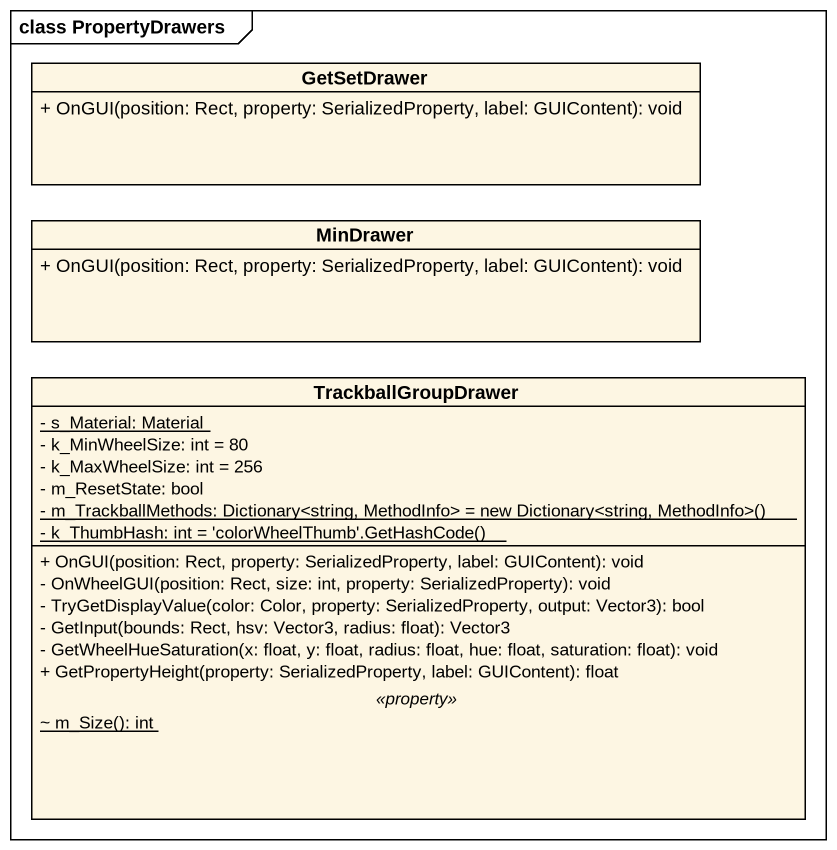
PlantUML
@startuml
mainframe class PropertyDrawers
hide circle
hide empty members
skinparam classAttributeIconSize 0
class GetSetDrawer {
  + OnGUI(position: Rect, property: SerializedProperty, label: GUIContent): void
}
class MinDrawer {
  + OnGUI(position: Rect, property: SerializedProperty, label: GUIContent): void
}
class TrackballGroupDrawer {
  {static} - s_Material: Material
  - k_MinWheelSize: int = 80
  - k_MaxWheelSize: int = 256
  - m_ResetState: bool
  {static} {field} - m_TrackballMethods: Dictionary<string, MethodInfo> = new Dictionary<string, MethodInfo>()
  {static} {field} - k_ThumbHash: int = 'colorWheelThumb'.GetHashCode()
  --
  + OnGUI(position: Rect, property: SerializedProperty, label: GUIContent): void
  - OnWheelGUI(position: Rect, size: int, property: SerializedProperty): void
  - TryGetDisplayValue(color: Color, property: SerializedProperty, output: Vector3): bool
  - GetInput(bounds: Rect, hsv: Vector3, radius: float): Vector3
  - GetWheelHueSaturation(x: float, y: float, radius: float, hue: float, saturation: float): void
  + GetPropertyHeight(property: SerializedProperty, label: GUIContent): float
  .. <<property>> ..
  {static} ~ m_Size(): int
}
@enduml
